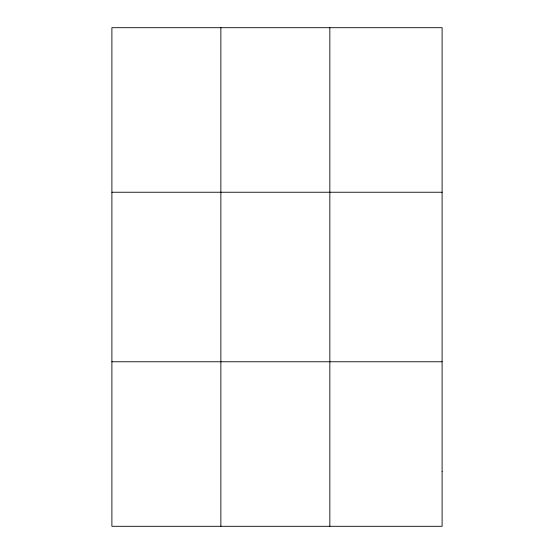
<?xml version="1.0" encoding="UTF-8"?>
<svg xmlns="http://www.w3.org/2000/svg" width="554" height="554" viewBox="0 0 554 554"><rect width="100%" height="100%" fill="white"/><g stroke="black" fill="none" stroke-linecap="round" stroke-linejoin="round"><path stroke-width="0.83" d="M220.866 27.7L220.866 526.3M329.838 27.7L329.838 526.3M111.894 192.238L442.106 192.238M111.894 361.762L442.106 361.762M442.106 471.454L442.106 526.3L111.894 526.3L111.894 27.7L442.106 27.7L442.106 471.454"/></g></svg>
